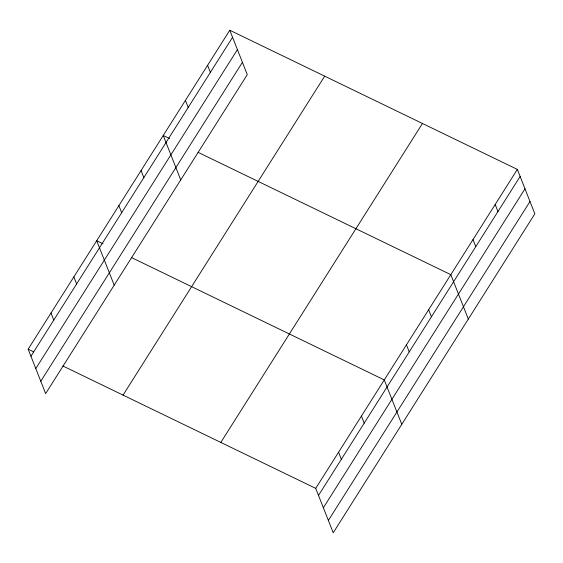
<?xml version="1.0" encoding="UTF-8"?>
<svg xmlns="http://www.w3.org/2000/svg" width="563" height="563" viewBox="0 0 563 563"><rect width="100%" height="100%" fill="white"/><g stroke="black" fill="none" stroke-linecap="round" stroke-linejoin="round"><path stroke-width="0.84" d="M229.781 30.226L247.277 74.64L45.645 393.586L28.15 349.173L229.781 30.226L517.355 169.414L534.85 213.827L333.219 532.774L315.723 488.36L62.943 366.013M30.93 356.231L232.561 37.285M35.786 368.561L237.417 49.614M40.789 381.257L242.421 62.31M123.051 395.106L324.682 76.16M220.823 442.427L422.454 123.48M315.723 488.36L517.355 169.414M318.503 495.419L520.135 176.472M323.359 507.749L524.99 188.802M328.363 520.444L529.994 201.505M169.569 138.54L163.242 135.479L180.737 179.893M198.042 152.32L450.815 274.667L468.31 319.08M103.029 243.793L96.702 240.732L114.198 285.145M131.503 257.572L384.276 379.919L401.771 424.333M28.15 349.173L33.689 351.854M495.173 204.496L497.959 211.561M472.997 239.585L475.777 246.643M428.64 309.749L431.42 316.807M406.458 344.837L409.238 351.896M361.425 416.064L364.205 423.123M207.599 65.308L210.386 72.374M338.574 452.216L341.354 459.274M185.424 100.397L188.204 107.456M141.067 170.561L143.846 177.619M118.884 205.643L121.664 212.708M73.852 276.876L76.631 283.935M51.001 313.028L53.781 320.087"/></g></svg>
